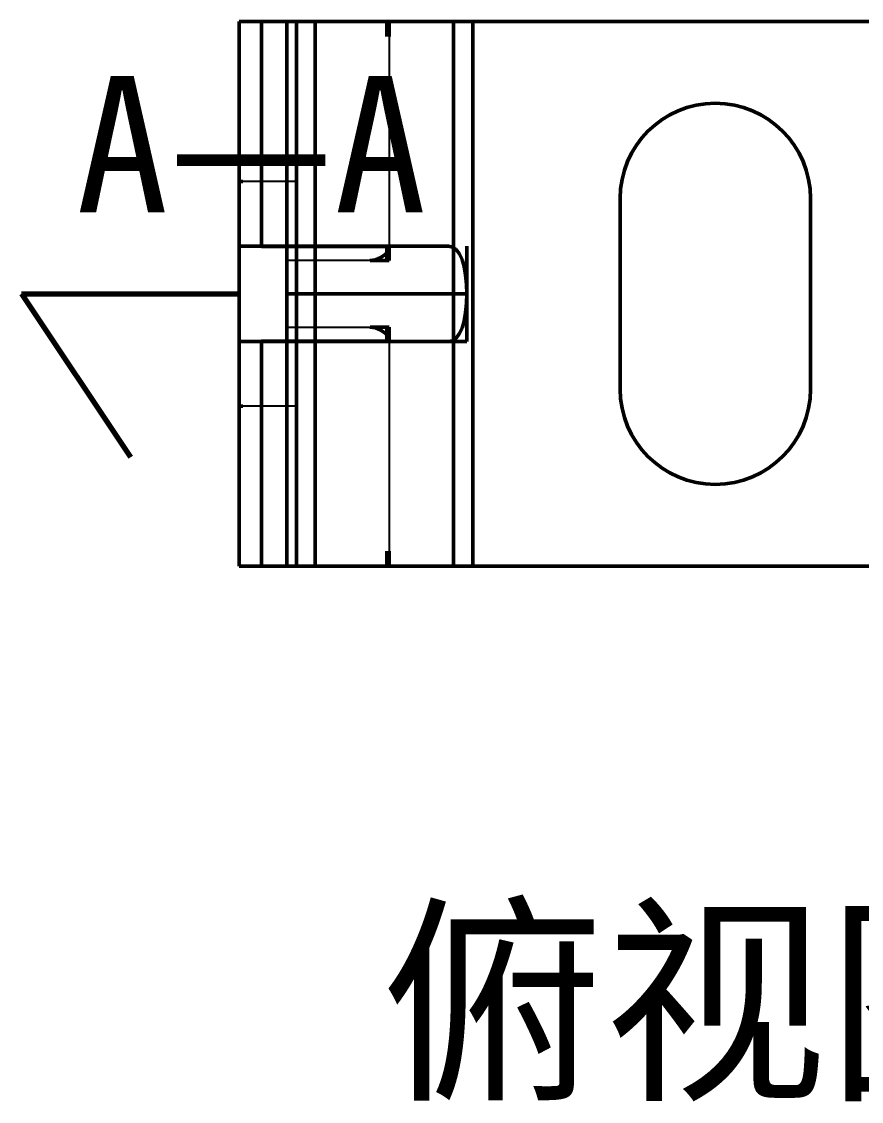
# Model space of a CAD drawing. Header units: millimetres. Extents: x -55 to 113, y -282 to 116.
# Drawn here: x -6 to 24.87, y 76.35 to 116.01 of the extents above; entities that cross this region are included whole.
import ezdxf
from ezdxf.enums import TextEntityAlignment as Align

# ---------------------------------------------------------------- set-up
doc = ezdxf.new("R2010")
doc.units = ezdxf.units.MM
for name, color, linetype, lineweight in [('剖切线', 1, 'Continuous', 70), ('可见轮廓', 7, 'Continuous', 50), ('标注', 2, 'Continuous', 25), ('隐藏线', 5, 'Continuous', 25)]:
    doc.layers.add(name, color=color, linetype=linetype, lineweight=lineweight)
doc.styles.add('中文字体', font='simhei.ttf')

msp = doc.modelspace()

# ---------------------------------------------------------------- linework, layer by layer
at = {"layer": '剖切线'}
for q in [(2, 106.01), (-2, 100.01)]:
    msp.add_line((-6, 106.01), q, dxfattribs=at)
at = {"layer": '可见轮廓'}
for p, q in [((2, 116.01), (2.004, 116.01)), ((2, 116.01), (2, 111.885)), ((2, 116.01), (2.813, 116.01)), ((2, 116.01), (3.4, 116.01)), ((2, 116.01), (2, 96.01)), ((2.032, 116.01), (2.056, 116.01)), ((2.056, 116.01), (2.088, 116.01)), ((2.126, 116.01), (2.17, 116.01)), ((2.17, 116.01), (2.221, 116.01)), ((2.221, 116.01), (2.278, 116.01)), ((2.278, 116.01), (2.34, 116.01)), ((2.34, 116.01), (2.407, 116.01)), ((2.407, 116.01), (2.48, 116.01)), ((2.48, 116.01), (2.558, 116.01)), ((2.558, 116.01), (2.639, 116.01)), ((2.639, 116.01), (2.725, 116.01)), ((2.725, 116.01), (2.813, 116.01)), ((2.813, 116.01), (2.933, 116.01)), ((2.813, 116.01), (2.813, 111.885)), ((7.424, 116.01), (2.813, 116.01)), ((2.813, 116.01), (2.813, 107.76)), ((2.813, 116.01), (2.813, 115.494)), ((2.933, 116.01), (3.052, 116.01)), ((3.052, 116.01), (3.17, 116.01)), ((3.17, 116.01), (3.288, 116.01)), ((3.288, 116.01), (3.405, 116.01)), ((3.405, 116.01), (3.521, 116.01)), ((3.521, 116.01), (3.636, 116.01)), ((3.636, 116.01), (3.75, 116.01)), ((3.75, 116.01), (3.75, 106.01)), ((6.816, 116.01), (3.75, 116.01)), ((4.1, 116.01), (4.789, 116.01)), ((4.1, 116.01), (5.5, 116.01)), ((4.1, 116.01), (4.1, 107.76)), ((4.1, 116.01), (4.1, 114.76)), ((10.563, 116.01), (4.789, 116.01)), ((4.789, 116.01), (4.789, 107.76)), ((4.789, 116.01), (4.789, 96.01)), ((9.882, 116.01), (6.816, 116.01)), ((7.424, 116.01), (6.817, 116.01)), ((7.517, 116.01), (6.817, 116.01)), ((7.424, 116.01), (7.424, 115.462)), ((7.517, 116.01), (7.517, 115.462)), ((9.96, 116.01), (9.882, 116.01)), ((9.882, 116.01), (9.882, 106.01)), ((10.563, 116.01), (9.882, 116.01)), ((10.038, 116.01), (9.96, 116.01)), ((10.114, 116.01), (10.038, 116.01)), ((10.187, 116.01), (10.114, 116.01)), ((10.255, 116.01), (10.187, 116.01)), ((10.319, 116.01), (10.255, 116.01)), ((10.378, 116.01), (10.319, 116.01)), ((10.431, 116.01), (10.378, 116.01)), ((10.465, 116.01), (10.431, 116.01)), ((10.543, 116.01), (10.521, 116.01)), ((10.56, 116.01), (10.543, 116.01)), ((10.582, 116.01), (10.579, 116.01)), ((19.5, 116.01), (10.582, 116.01)), ((10.582, 116.01), (10.582, 106.01)), ((10.582, 116.01), (10.582, 96.01)), ((28.418, 116.01), (19.5, 116.01)), ((2, 111.885), (2, 107.76)), ((2.813, 111.885), (2.813, 111.879)), ((2.813, 111.879), (2.813, 107.76)), ((2, 101.88), (2, 110.14)), ((2, 107.76), (2, 110.14)), ((2.131, 110.14), (2, 110.14)), ((4.1, 110.14), (4.1, 107.76)), ((4.1, 110.14), (4.1, 101.88)), ((16, 109.51), (16, 106.01)), ((23, 106.01), (23, 109.51)), ((2.813, 108.265), (2.813, 107.749)), ((2, 107.76), (2, 107.553)), ((2.813, 107.76), (2, 107.76)), ((2, 107.553), (2, 107.341)), ((2.032, 107.76), (2.014, 107.76)), ((2.056, 107.76), (2.032, 107.76)), ((2.126, 107.76), (2.088, 107.76)), ((2.17, 107.76), (2.126, 107.76)), ((2.221, 107.76), (2.17, 107.76)), ((2.278, 107.76), (2.221, 107.76)), ((2.34, 107.76), (2.278, 107.76)), ((2.407, 107.76), (2.34, 107.76)), ((2.48, 107.76), (2.407, 107.76)), ((2.558, 107.76), (2.48, 107.76)), ((2.639, 107.76), (2.558, 107.76)), ((2.725, 107.76), (2.639, 107.76)), ((2.813, 107.76), (2.725, 107.76)), ((2.933, 107.76), (2.813, 107.76)), ((2.813, 107.76), (7.307, 107.76)), ((7.424, 107.749), (2.813, 107.749)), ((3.052, 107.76), (2.933, 107.76)), ((3.17, 107.76), (3.052, 107.76)), ((3.288, 107.76), (3.17, 107.76)), ((3.405, 107.76), (3.288, 107.76)), ((3.521, 107.76), (3.405, 107.76)), ((3.636, 107.76), (3.521, 107.76)), ((3.75, 107.76), (3.636, 107.76)), ((3.75, 106.01), (3.75, 107.76)), ((4.1, 107.76), (3.969, 107.76)), ((4.789, 107.76), (4.1, 107.76)), ((4.789, 107.76), (9.689, 107.76)), ((7.307, 107.76), (7.322, 107.76)), ((7.42, 107.508), (7.315, 107.416)), ((7.322, 107.76), (7.337, 107.759)), ((7.337, 107.759), (7.352, 107.758)), ((7.352, 107.758), (7.366, 107.757)), ((7.49, 107.594), (7.42, 107.508)), ((7.424, 107.785), (7.424, 107.236)), ((7.424, 107.749), (7.496, 107.718)), ((7.517, 107.666), (7.49, 107.594)), ((7.496, 107.718), (7.517, 107.666)), ((7.517, 107.785), (7.517, 107.236)), ((9.689, 107.76), (9.837, 107.73)), ((9.837, 107.73), (9.972, 107.639)), ((9.972, 107.639), (10.09, 107.487)), ((10.09, 107.487), (10.189, 107.275)), ((10.365, 106.01), (10.365, 107.76)), ((2, 107.341), (2, 107.125)), ((2, 107.125), (2, 106.906)), ((3.75, 106.01), (3.75, 107.236)), ((7.008, 107.263), (6.817, 107.236)), ((7.517, 107.236), (6.817, 107.236)), ((7.177, 107.33), (7.008, 107.263)), ((7.315, 107.416), (7.177, 107.33)), ((10.189, 107.275), (10.266, 107.012)), ((2, 106.906), (2, 106.685)), ((10.266, 107.012), (10.321, 106.703)), ((10.321, 106.703), (10.354, 106.365)), ((2, 106.685), (2, 106.461)), ((2, 106.461), (2, 106.236)), ((10.354, 106.365), (10.365, 106.01)), ((2, 106.236), (2, 106.01)), ((2, 106.01), (2, 105.784)), ((3.75, 106.01), (3.75, 96.01)), ((3.75, 104.784), (3.75, 106.01)), ((10.365, 106.01), (3.75, 106.01)), ((3.75, 104.26), (3.75, 106.01)), ((9.882, 106.01), (9.882, 96.01)), ((10.365, 106.01), (10.354, 105.655)), ((10.365, 104.26), (10.365, 106.01)), ((10.582, 106.01), (10.582, 96.01)), ((16, 106.01), (16, 102.51)), ((23, 102.51), (23, 106.01)), ((2, 105.784), (2, 105.559)), ((2, 105.559), (2, 105.335)), ((10.354, 105.655), (10.321, 105.318)), ((2, 105.335), (2, 105.114)), ((2, 105.114), (2, 104.895)), ((10.321, 105.318), (10.266, 105.01)), ((2, 104.895), (2, 104.679)), ((7.517, 104.784), (6.817, 104.784)), ((6.817, 104.784), (7.008, 104.757)), ((7.008, 104.757), (7.177, 104.69)), ((7.424, 104.784), (7.424, 104.235)), ((7.517, 104.784), (7.517, 104.235)), ((10.189, 104.746), (10.09, 104.535)), ((10.266, 105.01), (10.189, 104.746)), ((2, 104.679), (2, 104.467)), ((2, 104.467), (2, 104.26)), ((7.177, 104.69), (7.316, 104.603)), ((7.316, 104.603), (7.42, 104.512)), ((7.42, 104.512), (7.49, 104.426)), ((7.49, 104.426), (7.517, 104.354)), ((7.517, 104.354), (7.496, 104.302)), ((9.972, 104.382), (9.838, 104.29)), ((10.09, 104.535), (9.972, 104.382)), ((2, 104.26), (2, 100.135)), ((2.813, 104.26), (2, 104.26)), ((2, 101.88), (2, 104.26)), ((2.032, 104.26), (2.014, 104.26)), ((2.056, 104.26), (2.032, 104.26)), ((2.126, 104.26), (2.088, 104.26)), ((2.17, 104.26), (2.126, 104.26)), ((2.221, 104.26), (2.17, 104.26)), ((2.278, 104.26), (2.221, 104.26)), ((2.34, 104.26), (2.278, 104.26)), ((2.407, 104.26), (2.34, 104.26)), ((2.48, 104.26), (2.407, 104.26)), ((2.558, 104.26), (2.48, 104.26)), ((2.639, 104.26), (2.558, 104.26)), ((2.725, 104.26), (2.639, 104.26)), ((2.813, 104.26), (2.725, 104.26)), ((2.813, 104.271), (2.813, 103.755)), ((7.424, 104.271), (2.813, 104.271)), ((2.933, 104.26), (2.813, 104.26)), ((2.813, 104.26), (2.813, 100.141)), ((2.813, 104.26), (7.307, 104.26)), ((2.813, 104.26), (2.813, 96.01)), ((3.052, 104.26), (2.933, 104.26)), ((3.17, 104.26), (3.052, 104.26)), ((3.288, 104.26), (3.17, 104.26)), ((3.405, 104.26), (3.288, 104.26)), ((3.521, 104.26), (3.405, 104.26)), ((3.636, 104.26), (3.521, 104.26)), ((3.75, 104.26), (3.636, 104.26)), ((10.365, 104.26), (3.75, 104.26)), ((4.789, 104.26), (4.1, 104.26)), ((4.1, 104.26), (4.1, 101.88)), ((4.1, 104.26), (4.1, 96.01)), ((4.789, 104.26), (9.689, 104.26)), ((4.789, 104.26), (4.789, 96.01)), ((7.337, 104.261), (7.322, 104.26)), ((7.351, 104.262), (7.337, 104.261)), ((7.424, 104.271), (7.41, 104.269)), ((7.496, 104.302), (7.424, 104.271)), ((9.838, 104.29), (9.689, 104.26)), ((2.131, 101.88), (2, 101.88)), ((2, 100.135), (2, 96.01)), ((2.813, 100.141), (2.813, 100.135)), ((2.813, 100.135), (2.813, 96.01)), ((4.1, 97.26), (4.1, 96.01)), ((2.813, 96.526), (2.813, 96.01)), ((7.424, 96.558), (7.424, 96.01)), ((7.517, 96.558), (7.517, 96.01)), ((2.813, 96.01), (2, 96.01)), ((3.4, 96.01), (2, 96.01)), ((2.032, 96.01), (2.014, 96.01)), ((2.056, 96.01), (2.032, 96.01)), ((2.126, 96.01), (2.088, 96.01)), ((2.17, 96.01), (2.126, 96.01)), ((2.221, 96.01), (2.17, 96.01)), ((2.278, 96.01), (2.221, 96.01)), ((2.34, 96.01), (2.278, 96.01)), ((2.407, 96.01), (2.34, 96.01)), ((2.48, 96.01), (2.407, 96.01)), ((2.558, 96.01), (2.48, 96.01)), ((2.639, 96.01), (2.558, 96.01)), ((2.725, 96.01), (2.639, 96.01)), ((2.813, 96.01), (2.725, 96.01)), ((2.933, 96.01), (2.813, 96.01)), ((2.813, 96.01), (7.424, 96.01)), ((3.052, 96.01), (2.933, 96.01)), ((3.17, 96.01), (3.052, 96.01)), ((3.288, 96.01), (3.17, 96.01)), ((3.405, 96.01), (3.288, 96.01)), ((3.521, 96.01), (3.405, 96.01)), ((3.636, 96.01), (3.521, 96.01)), ((3.75, 96.01), (3.636, 96.01)), ((6.816, 96.01), (3.75, 96.01)), ((4.789, 96.01), (4.1, 96.01)), ((5.5, 96.01), (4.1, 96.01)), ((4.789, 96.01), (10.563, 96.01)), ((9.882, 96.01), (6.816, 96.01)), ((6.817, 96.01), (7.424, 96.01)), ((7.517, 96.01), (6.817, 96.01)), ((9.882, 96.01), (9.96, 96.01)), ((9.882, 96.01), (10.563, 96.01)), ((9.96, 96.01), (10.038, 96.01)), ((10.038, 96.01), (10.114, 96.01)), ((10.114, 96.01), (10.187, 96.01)), ((10.187, 96.01), (10.255, 96.01)), ((10.255, 96.01), (10.319, 96.01)), ((10.319, 96.01), (10.378, 96.01)), ((10.378, 96.01), (10.431, 96.01)), ((10.431, 96.01), (10.465, 96.01)), ((10.465, 96.01), (10.495, 96.01)), ((10.543, 96.01), (10.56, 96.01)), ((10.56, 96.01), (10.572, 96.01)), ((10.582, 96.01), (19.5, 96.01)), ((19.5, 96.01), (28.418, 96.01))]:
    msp.add_line(p, q, dxfattribs=at)
for centre, start, end in [((19.5, 109.51), 90, 180), ((19.5, 109.51), 0, 90), ((19.5, 102.51), 180, -90), ((19.5, 102.51), -90, 0)]:
    msp.add_arc(centre, 3.5, start, end, dxfattribs=at)
at = {"layer": '隐藏线'}
for p, q in [((2, 116.01), (2, 106.01)), ((2.027, 116.01), (2.007, 116.01)), ((2.061, 116.01), (2.027, 116.01)), ((2.107, 116.01), (2.061, 116.01)), ((2.166, 116.01), (2.107, 116.01)), ((2.236, 116.01), (2.166, 116.01)), ((2.318, 116.01), (2.236, 116.01)), ((2.41, 116.01), (2.318, 116.01)), ((2.512, 116.01), (2.41, 116.01)), ((2.623, 116.01), (2.512, 116.01)), ((2.74, 116.01), (2.623, 116.01)), ((2.864, 116.01), (2.74, 116.01)), ((2.994, 116.01), (2.864, 116.01)), ((3.127, 116.01), (2.994, 116.01)), ((3.263, 116.01), (3.127, 116.01)), ((3.4, 116.01), (3.263, 116.01)), ((19.5, 116.01), (3.4, 116.01)), ((3.75, 116.01), (3.976, 116.01)), ((5.284, 116.01), (3.75, 116.01)), ((3.75, 116.01), (3.75, 111.623)), ((3.976, 116.01), (4.198, 116.01)), ((4.1, 116.01), (4.103, 116.01)), ((4.1, 116.01), (4.1, 111.885)), ((4.1, 116.01), (4.1, 106.01)), ((4.147, 116.01), (4.173, 116.01)), ((4.173, 116.01), (4.205, 116.01)), ((4.198, 116.01), (4.416, 116.01)), ((4.242, 116.01), (4.285, 116.01)), ((4.285, 116.01), (4.332, 116.01)), ((4.332, 116.01), (4.385, 116.01)), ((4.385, 116.01), (4.442, 116.01)), ((4.416, 116.01), (4.631, 116.01)), ((4.442, 116.01), (4.504, 116.01)), ((4.504, 116.01), (4.57, 116.01)), ((4.57, 116.01), (4.639, 116.01)), ((4.631, 116.01), (4.841, 116.01)), ((4.639, 116.01), (4.713, 116.01)), ((4.713, 116.01), (4.789, 116.01)), ((4.789, 116.01), (5.32, 116.01)), ((4.841, 116.01), (5.047, 116.01)), ((5.094, 116.01), (4.964, 116.01)), ((5.047, 116.01), (5.249, 116.01)), ((5.227, 116.01), (5.094, 116.01)), ((5.249, 116.01), (5.447, 116.01)), ((6.817, 116.01), (5.284, 116.01)), ((5.32, 116.01), (5.832, 116.01)), ((5.5, 116.01), (5.363, 116.01)), ((5.447, 116.01), (5.734, 116.01)), ((10.582, 116.01), (5.5, 116.01)), ((5.734, 116.01), (6.011, 116.01)), ((5.832, 116.01), (6.327, 116.01)), ((6.011, 116.01), (6.276, 116.01)), ((6.276, 116.01), (6.531, 116.01)), ((6.327, 116.01), (6.802, 116.01)), ((6.531, 116.01), (6.773, 116.01)), ((6.773, 116.01), (7.002, 116.01)), ((6.802, 116.01), (7.255, 116.01)), ((6.909, 116.01), (6.817, 116.01)), ((6.998, 116.01), (6.909, 116.01)), ((7.085, 116.01), (6.998, 116.01)), ((7.002, 116.01), (7.22, 116.01)), ((7.167, 116.01), (7.085, 116.01)), ((7.243, 116.01), (7.167, 116.01)), ((7.22, 116.01), (7.424, 116.01)), ((7.312, 116.01), (7.243, 116.01)), ((7.255, 116.01), (7.686, 116.01)), ((7.372, 116.01), (7.312, 116.01)), ((7.424, 116.01), (7.446, 116.01)), ((7.446, 116.01), (7.465, 116.01)), ((7.465, 116.01), (7.481, 116.01)), ((7.517, 116.01), (7.517, 111.623)), ((7.686, 116.01), (8.094, 116.01)), ((8.094, 116.01), (8.478, 116.01)), ((8.478, 116.01), (8.835, 116.01)), ((8.835, 116.01), (9.167, 116.01)), ((9.167, 116.01), (9.472, 116.01)), ((9.472, 116.01), (9.749, 116.01)), ((9.749, 116.01), (9.996, 116.01)), ((9.996, 116.01), (10.215, 116.01)), ((10.215, 116.01), (10.404, 116.01)), ((10.404, 116.01), (10.563, 116.01)), ((10.563, 116.01), (10.568, 116.01)), ((35.6, 116.01), (19.5, 116.01)), ((4.1, 111.885), (4.1, 107.76)), ((3.75, 111.623), (3.75, 107.236)), ((7.517, 111.623), (7.517, 107.672)), ((2, 110.14), (2, 110.096)), ((3.05, 110.14), (2, 110.14)), ((2, 110.096), (2, 109.972)), ((2, 109.975), (2, 110.046)), ((2, 109.883), (2, 109.975)), ((2, 109.972), (2, 109.77)), ((2, 109.772), (2, 109.883)), ((4.1, 110.14), (3.05, 110.14)), ((4.1, 110.14), (4.1, 110.129)), ((4.1, 110.098), (4.1, 110.046)), ((4.1, 109.82), (4.1, 110.056)), ((4.1, 110.046), (4.1, 109.975)), ((4.1, 109.975), (4.1, 109.883)), ((4.1, 109.883), (4.1, 109.772)), ((2, 109.642), (2, 109.772)), ((2, 109.77), (2, 109.495)), ((2, 109.495), (2, 109.642)), ((2, 109.495), (2, 109.145)), ((2, 109.328), (2, 109.495)), ((4.1, 109.44), (4.1, 109.82)), ((4.1, 109.772), (4.1, 109.642)), ((4.1, 109.642), (4.1, 109.495)), ((4.1, 109.495), (4.1, 109.328)), ((2, 109.146), (2, 109.328)), ((2, 108.948), (2, 109.146)), ((2, 109.145), (2, 108.734)), ((4.1, 108.93), (4.1, 109.44)), ((4.1, 109.328), (4.1, 109.146)), ((4.1, 109.146), (4.1, 108.948)), ((2, 108.736), (2, 108.948)), ((2, 108.509), (2, 108.736)), ((2, 108.734), (2, 108.269)), ((4.1, 108.948), (4.1, 108.736)), ((4.1, 108.302), (4.1, 108.93)), ((4.1, 108.736), (4.1, 108.509)), ((2, 108.27), (2, 108.509)), ((4.1, 108.509), (4.1, 108.27)), ((4.1, 107.588), (4.1, 108.302)), ((2, 108.02), (2, 108.27)), ((2, 108.269), (2, 107.76)), ((2, 107.76), (2, 108.02)), ((4.1, 108.27), (4.1, 108.02)), ((4.1, 108.02), (4.1, 107.76)), ((3.05, 107.76), (2, 107.76)), ((4.1, 107.76), (3.05, 107.76)), ((3.976, 107.76), (3.75, 107.76)), ((4.198, 107.76), (3.976, 107.76)), ((4.1, 106.815), (4.1, 107.588)), ((4.149, 107.76), (4.134, 107.76)), ((4.165, 107.76), (4.149, 107.76)), ((4.416, 107.76), (4.198, 107.76)), ((4.23, 107.76), (4.206, 107.76)), ((4.256, 107.76), (4.23, 107.76)), ((4.332, 107.76), (4.285, 107.76)), ((4.385, 107.76), (4.332, 107.76)), ((4.442, 107.76), (4.385, 107.76)), ((4.631, 107.76), (4.416, 107.76)), ((4.504, 107.76), (4.442, 107.76)), ((4.57, 107.76), (4.504, 107.76)), ((4.639, 107.76), (4.57, 107.76)), ((4.841, 107.76), (4.631, 107.76)), ((4.713, 107.76), (4.639, 107.76)), ((4.789, 107.76), (4.713, 107.76)), ((4.925, 107.76), (4.789, 107.76)), ((5.047, 107.76), (4.841, 107.76)), ((5.06, 107.76), (4.925, 107.76)), ((5.249, 107.76), (5.047, 107.76)), ((5.193, 107.76), (5.06, 107.76)), ((5.326, 107.76), (5.193, 107.76)), ((5.447, 107.76), (5.249, 107.76)), ((5.457, 107.76), (5.326, 107.76)), ((5.497, 107.76), (5.447, 107.76)), ((5.548, 107.76), (5.497, 107.76)), ((5.598, 107.76), (5.548, 107.76)), ((5.648, 107.76), (5.598, 107.76)), ((5.698, 107.76), (5.648, 107.76)), ((5.747, 107.76), (5.698, 107.76)), ((5.796, 107.76), (5.747, 107.76)), ((5.845, 107.76), (5.796, 107.76)), ((6.051, 107.76), (5.845, 107.76)), ((6.215, 107.76), (5.845, 107.76)), ((6.25, 107.76), (6.051, 107.76)), ((6.575, 107.76), (6.215, 107.76)), ((6.444, 107.76), (6.25, 107.76)), ((6.63, 107.76), (6.444, 107.76)), ((6.924, 107.76), (6.575, 107.76)), ((6.81, 107.76), (6.63, 107.76)), ((6.982, 107.76), (6.81, 107.76)), ((7.261, 107.76), (6.924, 107.76)), ((7.148, 107.76), (6.982, 107.76)), ((7.307, 107.76), (7.148, 107.76)), ((7.585, 107.76), (7.261, 107.76)), ((9.689, 107.76), (7.307, 107.76)), ((7.444, 107.534), (7.423, 107.511)), ((7.463, 107.556), (7.444, 107.534)), ((7.446, 107.743), (7.465, 107.737)), ((7.479, 107.578), (7.463, 107.556)), ((7.465, 107.737), (7.481, 107.729)), ((7.516, 107.655), (7.511, 107.638)), ((7.517, 107.672), (7.516, 107.655)), ((7.896, 107.76), (7.585, 107.76)), ((8.194, 107.76), (7.896, 107.76)), ((8.478, 107.76), (8.194, 107.76)), ((8.65, 107.76), (8.478, 107.76)), ((8.817, 107.76), (8.65, 107.76)), ((8.977, 107.76), (8.817, 107.76)), ((9.132, 107.76), (8.977, 107.76)), ((9.28, 107.76), (9.132, 107.76)), ((9.423, 107.76), (9.28, 107.76)), ((9.559, 107.76), (9.423, 107.76)), ((9.689, 107.76), (9.559, 107.76)), ((9.689, 107.76), (9.767, 107.752)), ((9.767, 107.752), (9.841, 107.728)), ((9.841, 107.728), (9.912, 107.688)), ((9.912, 107.688), (9.979, 107.632)), ((9.979, 107.632), (10.042, 107.559)), ((10.042, 107.559), (10.099, 107.471)), ((5.284, 107.236), (3.75, 107.236)), ((3.75, 107.109), (3.75, 107.236)), ((3.75, 106.972), (3.75, 107.109)), ((6.817, 107.236), (5.284, 107.236)), ((6.849, 107.237), (6.833, 107.236)), ((6.864, 107.238), (6.849, 107.237)), ((6.94, 107.248), (6.925, 107.245)), ((6.955, 107.25), (6.94, 107.248)), ((6.985, 107.257), (6.97, 107.254)), ((7, 107.261), (6.985, 107.257)), ((7.043, 107.274), (7.029, 107.269)), ((7.058, 107.278), (7.043, 107.274)), ((7.117, 107.301), (7.058, 107.278)), ((7.172, 107.327), (7.117, 107.301)), ((7.224, 107.356), (7.172, 107.327)), ((7.271, 107.386), (7.224, 107.356)), ((7.315, 107.417), (7.271, 107.386)), ((7.355, 107.448), (7.315, 107.417)), ((7.391, 107.48), (7.355, 107.448)), ((10.099, 107.471), (10.151, 107.367)), ((10.151, 107.367), (10.198, 107.247)), ((10.198, 107.247), (10.237, 107.123)), ((10.237, 107.123), (10.271, 106.987)), ((3.75, 106.826), (3.75, 106.972)), ((3.75, 106.672), (3.75, 106.826)), ((4.1, 106.01), (4.1, 106.815)), ((10.271, 106.987), (10.3, 106.84)), ((10.3, 106.84), (10.324, 106.685)), ((3.75, 106.512), (3.75, 106.672)), ((3.75, 106.347), (3.75, 106.512)), ((3.75, 106.18), (3.75, 106.347)), ((10.324, 106.685), (10.342, 106.523)), ((10.342, 106.523), (10.355, 106.355)), ((10.355, 106.355), (10.363, 106.183)), ((2, 106.01), (2, 96.01)), ((3.75, 106.01), (3.75, 106.18)), ((3.75, 105.84), (3.75, 106.01)), ((4.1, 106.01), (4.1, 96.01)), ((4.1, 105.205), (4.1, 106.01)), ((10.363, 106.183), (10.365, 106.01)), ((10.365, 106.01), (10.363, 105.837)), ((3.75, 105.673), (3.75, 105.84)), ((3.75, 105.508), (3.75, 105.673)), ((3.75, 105.348), (3.75, 105.508)), ((10.355, 105.665), (10.342, 105.498)), ((10.363, 105.837), (10.355, 105.665)), ((3.75, 105.194), (3.75, 105.348)), ((3.75, 105.048), (3.75, 105.194)), ((4.1, 104.432), (4.1, 105.205)), ((10.3, 105.181), (10.271, 105.034)), ((10.324, 105.336), (10.3, 105.181)), ((10.342, 105.498), (10.324, 105.336)), ((3.75, 104.911), (3.75, 105.048)), ((3.75, 104.784), (3.75, 104.911)), ((3.75, 104.784), (3.75, 100.397)), ((3.75, 104.784), (5.284, 104.784)), ((5.284, 104.784), (6.817, 104.784)), ((6.817, 104.784), (6.833, 104.784)), ((6.849, 104.783), (6.864, 104.782)), ((6.864, 104.782), (6.88, 104.781)), ((6.941, 104.772), (6.956, 104.77)), ((6.956, 104.77), (6.971, 104.766)), ((6.985, 104.763), (7, 104.759)), ((7, 104.759), (7.015, 104.755)), ((7.043, 104.746), (7.058, 104.742)), ((7.058, 104.742), (7.117, 104.719)), ((7.117, 104.719), (7.172, 104.693)), ((10.198, 104.773), (10.151, 104.653)), ((10.238, 104.898), (10.198, 104.773)), ((10.271, 105.034), (10.238, 104.898)), ((4.1, 103.718), (4.1, 104.432)), ((7.172, 104.693), (7.224, 104.664)), ((7.224, 104.664), (7.272, 104.634)), ((7.272, 104.634), (7.316, 104.603)), ((7.316, 104.603), (7.356, 104.572)), ((7.356, 104.572), (7.391, 104.54)), ((7.391, 104.54), (7.423, 104.509)), ((7.444, 104.486), (7.463, 104.464)), ((7.463, 104.464), (7.479, 104.442)), ((7.479, 104.442), (7.493, 104.421)), ((7.516, 104.365), (7.517, 104.348)), ((7.517, 104.348), (7.516, 104.334)), ((7.517, 104.348), (7.517, 100.397)), ((9.912, 104.332), (9.842, 104.292)), ((9.979, 104.388), (9.912, 104.332)), ((10.042, 104.461), (9.979, 104.388)), ((10.099, 104.55), (10.042, 104.461)), ((10.151, 104.653), (10.099, 104.55)), ((2, 104), (2, 104.26)), ((2, 104.26), (2, 103.751)), ((3.05, 104.26), (2, 104.26)), ((2, 103.75), (2, 104)), ((4.1, 104.26), (3.05, 104.26)), ((3.976, 104.26), (3.75, 104.26)), ((4.198, 104.26), (3.976, 104.26)), ((4.1, 104.26), (4.1, 100.135)), ((4.1, 104.26), (4.1, 104)), ((4.1, 104), (4.1, 103.75)), ((4.149, 104.26), (4.134, 104.26)), ((4.165, 104.26), (4.149, 104.26)), ((4.416, 104.26), (4.198, 104.26)), ((4.23, 104.26), (4.206, 104.26)), ((4.256, 104.26), (4.23, 104.26)), ((4.332, 104.26), (4.285, 104.26)), ((4.385, 104.26), (4.332, 104.26)), ((4.442, 104.26), (4.385, 104.26)), ((4.631, 104.26), (4.416, 104.26)), ((4.504, 104.26), (4.442, 104.26)), ((4.57, 104.26), (4.504, 104.26)), ((4.639, 104.26), (4.57, 104.26)), ((4.841, 104.26), (4.631, 104.26)), ((4.713, 104.26), (4.639, 104.26)), ((4.789, 104.26), (4.713, 104.26)), ((4.925, 104.26), (4.789, 104.26)), ((5.047, 104.26), (4.841, 104.26)), ((5.06, 104.26), (4.925, 104.26)), ((5.249, 104.26), (5.047, 104.26)), ((5.193, 104.26), (5.06, 104.26)), ((5.326, 104.26), (5.193, 104.26)), ((5.447, 104.26), (5.249, 104.26)), ((5.457, 104.26), (5.326, 104.26)), ((5.497, 104.26), (5.447, 104.26)), ((5.548, 104.26), (5.497, 104.26)), ((5.598, 104.26), (5.548, 104.26)), ((5.648, 104.26), (5.598, 104.26)), ((5.698, 104.26), (5.648, 104.26)), ((5.747, 104.26), (5.698, 104.26)), ((5.796, 104.26), (5.747, 104.26)), ((5.845, 104.26), (5.796, 104.26)), ((6.051, 104.26), (5.845, 104.26)), ((6.215, 104.26), (5.845, 104.26)), ((6.25, 104.26), (6.051, 104.26)), ((6.575, 104.26), (6.215, 104.26)), ((6.444, 104.26), (6.25, 104.26)), ((6.63, 104.26), (6.444, 104.26)), ((6.924, 104.26), (6.575, 104.26)), ((6.81, 104.26), (6.63, 104.26)), ((6.982, 104.26), (6.81, 104.26)), ((7.261, 104.26), (6.924, 104.26)), ((7.148, 104.26), (6.982, 104.26)), ((7.307, 104.26), (7.148, 104.26)), ((7.585, 104.26), (7.261, 104.26)), ((9.689, 104.26), (7.307, 104.26)), ((7.465, 104.283), (7.446, 104.277)), ((7.896, 104.26), (7.585, 104.26)), ((8.194, 104.26), (7.896, 104.26)), ((8.478, 104.26), (8.194, 104.26)), ((8.65, 104.26), (8.478, 104.26)), ((8.817, 104.26), (8.65, 104.26)), ((8.977, 104.26), (8.817, 104.26)), ((9.132, 104.26), (8.977, 104.26)), ((9.28, 104.26), (9.132, 104.26)), ((9.423, 104.26), (9.28, 104.26)), ((9.559, 104.26), (9.423, 104.26)), ((9.689, 104.26), (9.559, 104.26)), ((9.767, 104.268), (9.689, 104.26)), ((9.842, 104.292), (9.767, 104.268)), ((2, 103.751), (2, 103.286)), ((2, 103.511), (2, 103.75)), ((4.1, 103.75), (4.1, 103.511)), ((4.1, 103.09), (4.1, 103.718)), ((2, 103.284), (2, 103.511)), ((2, 103.286), (2, 102.875)), ((2, 103.072), (2, 103.284)), ((4.1, 103.511), (4.1, 103.284)), ((4.1, 103.284), (4.1, 103.072)), ((2, 102.874), (2, 103.072)), ((2, 102.875), (2, 102.525)), ((2, 102.692), (2, 102.874)), ((4.1, 102.58), (4.1, 103.09)), ((4.1, 103.072), (4.1, 102.874)), ((4.1, 102.874), (4.1, 102.692)), ((2, 102.525), (2, 102.692)), ((2, 102.378), (2, 102.525)), ((2, 102.525), (2, 102.25)), ((2, 102.248), (2, 102.378)), ((4.1, 102.692), (4.1, 102.525)), ((4.1, 102.2), (4.1, 102.58)), ((4.1, 102.525), (4.1, 102.378)), ((4.1, 102.378), (4.1, 102.248)), ((2, 102.25), (2, 102.048)), ((2, 102.137), (2, 102.248)), ((2, 102.045), (2, 102.137)), ((2, 101.974), (2, 102.045)), ((2, 101.922), (2, 101.974)), ((4.1, 102.248), (4.1, 102.137)), ((4.1, 101.964), (4.1, 102.2)), ((4.1, 102.137), (4.1, 102.045)), ((4.1, 102.045), (4.1, 101.974)), ((4.1, 101.88), (4.1, 101.964)), ((2, 101.88), (2, 101.891)), ((3.05, 101.88), (2, 101.88)), ((4.1, 101.88), (3.05, 101.88)), ((4.1, 101.922), (4.1, 101.891)), ((3.75, 100.397), (3.75, 96.01)), ((7.517, 100.397), (7.517, 96.01)), ((4.1, 100.135), (4.1, 96.01)), ((2, 96.01), (2.007, 96.01)), ((2.027, 96.01), (2.061, 96.01)), ((2.061, 96.01), (2.107, 96.01)), ((2.107, 96.01), (2.166, 96.01)), ((2.166, 96.01), (2.236, 96.01)), ((2.236, 96.01), (2.318, 96.01)), ((2.318, 96.01), (2.41, 96.01)), ((2.41, 96.01), (2.512, 96.01)), ((2.512, 96.01), (2.623, 96.01)), ((2.623, 96.01), (2.74, 96.01)), ((2.74, 96.01), (2.864, 96.01)), ((2.864, 96.01), (2.994, 96.01)), ((2.994, 96.01), (3.127, 96.01)), ((3.127, 96.01), (3.263, 96.01)), ((3.263, 96.01), (3.4, 96.01)), ((19.5, 96.01), (3.4, 96.01)), ((3.976, 96.01), (3.75, 96.01)), ((3.75, 96.01), (5.284, 96.01)), ((4.198, 96.01), (3.976, 96.01)), ((4.147, 96.01), (4.127, 96.01)), ((4.173, 96.01), (4.147, 96.01)), ((4.416, 96.01), (4.198, 96.01)), ((4.242, 96.01), (4.205, 96.01)), ((4.285, 96.01), (4.242, 96.01)), ((4.332, 96.01), (4.285, 96.01)), ((4.385, 96.01), (4.332, 96.01)), ((4.442, 96.01), (4.385, 96.01)), ((4.631, 96.01), (4.416, 96.01)), ((4.504, 96.01), (4.442, 96.01)), ((4.57, 96.01), (4.504, 96.01)), ((4.639, 96.01), (4.57, 96.01)), ((4.841, 96.01), (4.631, 96.01)), ((4.713, 96.01), (4.639, 96.01)), ((4.789, 96.01), (4.713, 96.01)), ((5.32, 96.01), (4.789, 96.01)), ((5.047, 96.01), (4.841, 96.01)), ((4.964, 96.01), (5.094, 96.01)), ((5.249, 96.01), (5.047, 96.01)), ((5.094, 96.01), (5.227, 96.01)), ((5.447, 96.01), (5.249, 96.01)), ((5.284, 96.01), (6.817, 96.01)), ((5.832, 96.01), (5.32, 96.01)), ((5.363, 96.01), (5.5, 96.01)), ((5.734, 96.01), (5.447, 96.01)), ((5.5, 96.01), (10.582, 96.01)), ((6.011, 96.01), (5.734, 96.01)), ((6.327, 96.01), (5.832, 96.01)), ((6.276, 96.01), (6.011, 96.01)), ((6.531, 96.01), (6.276, 96.01)), ((6.802, 96.01), (6.327, 96.01)), ((6.773, 96.01), (6.531, 96.01)), ((7.002, 96.01), (6.773, 96.01)), ((7.255, 96.01), (6.802, 96.01)), ((6.817, 96.01), (6.909, 96.01)), ((6.909, 96.01), (6.998, 96.01)), ((6.998, 96.01), (7.085, 96.01)), ((7.22, 96.01), (7.002, 96.01)), ((7.085, 96.01), (7.167, 96.01)), ((7.167, 96.01), (7.243, 96.01)), ((7.424, 96.01), (7.22, 96.01)), ((7.243, 96.01), (7.312, 96.01)), ((7.686, 96.01), (7.255, 96.01)), ((7.312, 96.01), (7.372, 96.01)), ((7.372, 96.01), (7.423, 96.01)), ((7.445, 96.01), (7.464, 96.01)), ((7.464, 96.01), (7.48, 96.01)), ((8.094, 96.01), (7.686, 96.01)), ((8.478, 96.01), (8.094, 96.01)), ((8.835, 96.01), (8.478, 96.01)), ((9.167, 96.01), (8.835, 96.01)), ((9.472, 96.01), (9.167, 96.01)), ((9.749, 96.01), (9.472, 96.01)), ((9.996, 96.01), (9.749, 96.01)), ((10.215, 96.01), (9.996, 96.01)), ((10.404, 96.01), (10.215, 96.01)), ((10.563, 96.01), (10.404, 96.01)), ((10.582, 96.01), (10.582, 96.01)), ((35.6, 96.01), (19.5, 96.01))]:
    msp.add_line(p, q, dxfattribs=at)

# ---------------------------------------------------------------- texts
at = {"layer": '标注', "style": '中文字体'}
msp.add_text('A—A', height=5, dxfattribs=at).set_placement((-4, 109.01))
msp.add_text('俯视图', height=6, dxfattribs=at).set_placement((19.5, 80.01), align=Align.MIDDLE_CENTER)

doc.saveas('drawing.dxf')
